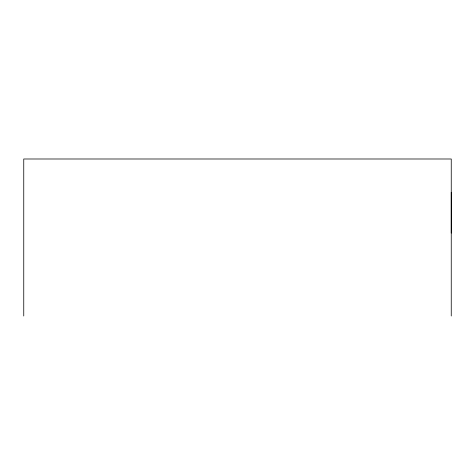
<?xml version="1.0" encoding="UTF-8"?>
<svg xmlns="http://www.w3.org/2000/svg" width="475" height="475" viewBox="0 0 475 475"><rect width="100%" height="100%" fill="white"/><g stroke="black" fill="none" stroke-linecap="round" stroke-linejoin="round"><path stroke-width="0.71" d="M451.25 233.1L451.25 192.268M451.25 316.006L451.25 158.994L23.75 158.994L23.75 316.006"/></g></svg>
